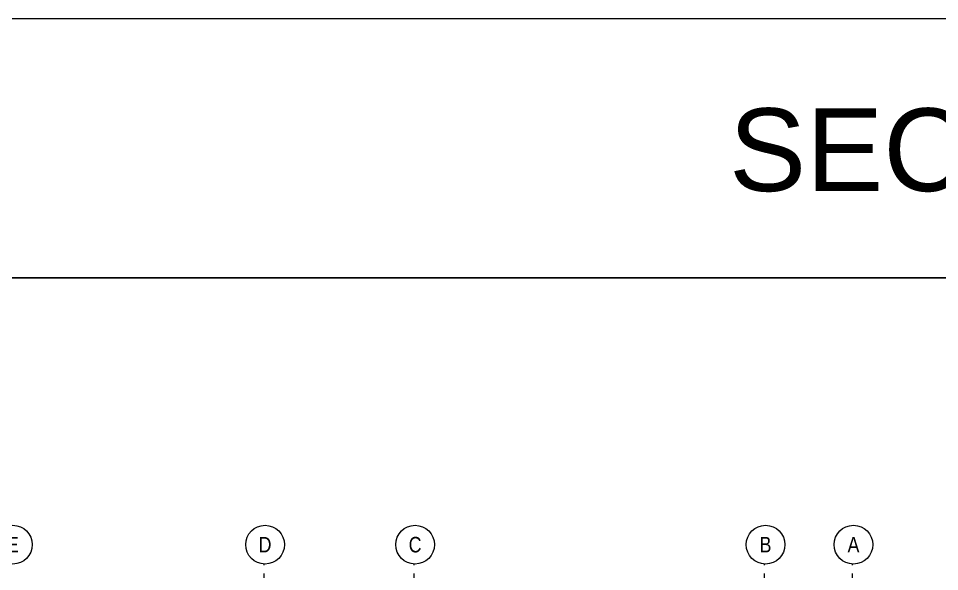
# Model space of a CAD drawing. Header units: millimetres. Extents: x -6181 to 191287, y -8583 to 23546.
# Drawn here: x 12840 to 30647, y 10725 to 21425 of the extents above; entities that cross this region are included whole.
import ezdxf
from ezdxf.enums import TextEntityAlignment as Align

# ---------------------------------------------------------------- set-up
doc = ezdxf.new("R2010")
doc.units = ezdxf.units.MM
doc.header["$MEASUREMENT"] = 0
doc.linetypes.add('CENTER2', pattern=[28.575, 19.05, -3.175, 3.175, -3.175])
doc.layers.add('00--ORIGIN', color=6, linetype='Continuous', lineweight=0, plot=False)
doc.layers.add('1735-DT-5BR-SEC_AA$0$00--ORIGIN', color=6, linetype='Continuous', lineweight=0, plot=False)
for name, color, linetype, lineweight in [('03--GRID', 252, 'CENTER2', 5), ('03--GRIDBUBBLE', 8, 'Continuous', 18), ('03--GRIDTEXT', 4, 'Continuous', 40)]:
    doc.layers.add(name, color=color, linetype=linetype, lineweight=lineweight)
doc.styles.add('1735-DT-5BR-SEC_AA$0$SDC-TEXT', font='arial.ttf')
doc.styles.add('Ariel', font='arial.ttf', dxfattribs={"width": 0.8})
doc.styles.add('ROMANS', font='ARIALN.TTF')
doc.styles.add('SDC-TEXT', font='arial.ttf')

# ---------------------------------------------------------------- blocks, each defined once
blk = doc.blocks.new('GRUDH')
at = {"layer": '03--GRIDBUBBLE'}
blk.add_circle((0, 0), 499, dxfattribs=at)
at = {"layer": '03--GRIDTEXT', "style": 'Ariel', "width": 0.8, "flags": 4}
blk.add_attdef('GRID', text='', height=400, dxfattribs=at).set_placement((0, 0), align=Align.MIDDLE_CENTER)
blk = doc.blocks.new('1735-DT-5BR-SEC_AA')
at = {"layer": '1735-DT-5BR-SEC_AA$0$00--ORIGIN', "color": 6}
for points in [[(-6181, 21425), (49490, 21425), (49490, 16408), (-6181, 16408)], [(-6181, 16408), (49490, 16408), (49490, -8583), (-6181, -8583)]]:
    blk.add_lwpolyline(points, close=True, dxfattribs=at)
at = {"layer": '1735-DT-5BR-SEC_AA$0$00--ORIGIN', "color": 6, "insert": (40236, 19685), "char_height": 1600, "width": 28774.3, "attachment_point": 3, "style": '1735-DT-5BR-SEC_AA$0$SDC-TEXT'}
blk.add_mtext('SECTION-AA', dxfattribs=at)

msp = doc.modelspace()

# ---------------------------------------------------------------- block references
at = {"layer": '03--GRIDBUBBLE'}
ref = msp.add_blockref('GRUDH', (12732.5, 11245.6), dxfattribs=dict(at, xscale=0.75, yscale=0.75, zscale=0.75, rotation=267.345885247266))
ref.add_attrib('GRID', 'E', dxfattribs={"layer": '03--GRIDTEXT', "height": 300, "style": 'ROMANS'}).set_placement((12732.5, 11245.6), align=Align.MIDDLE_CENTER)
ref = msp.add_blockref('GRUDH', (17607.5, 11245.6), dxfattribs=dict(at, xscale=0.75, yscale=0.75, zscale=0.75, rotation=267.345885247266))
ref.add_attrib('GRID', 'D', dxfattribs={"layer": '03--GRIDTEXT', "height": 300, "style": 'ROMANS'}).set_placement((17607.5, 11245.6), align=Align.MIDDLE_CENTER)
ref = msp.add_blockref('GRUDH', (20507.5, 11245.6), dxfattribs=dict(at, xscale=0.75, yscale=0.75, zscale=0.75, rotation=267.345885247266))
ref.add_attrib('GRID', 'C', dxfattribs={"layer": '03--GRIDTEXT', "height": 300, "style": 'ROMANS'}).set_placement((20507.5, 11245.6), align=Align.MIDDLE_CENTER)
ref = msp.add_blockref('GRUDH', (27282.5, 11245.6), dxfattribs=dict(at, xscale=0.75, yscale=0.75, zscale=0.75, rotation=267.345885247266))
ref.add_attrib('GRID', 'B', dxfattribs={"layer": '03--GRIDTEXT', "height": 300, "style": 'ROMANS'}).set_placement((27282.5, 11245.6), align=Align.MIDDLE_CENTER)
ref = msp.add_blockref('GRUDH', (28982.5, 11245.6), dxfattribs=dict(at, xscale=0.75, yscale=0.75, zscale=0.75, rotation=267.345885247266))
ref.add_attrib('GRID', 'A', dxfattribs={"layer": '03--GRIDTEXT', "height": 300, "style": 'ROMANS'}).set_placement((28982.5, 11245.6), align=Align.MIDDLE_CENTER)

# ---------------------------------------------------------------- texts
at = {"layer": '00--ORIGIN', "color": 6, "insert": (40236.5, 19684.7), "char_height": 1600, "width": 28774.304, "attachment_point": 3, "style": 'SDC-TEXT'}
msp.add_mtext('SECTION-AA', dxfattribs=at)

# ---------------------------------------------------------------- next in the draw order: block references
msp.add_blockref('1735-DT-5BR-SEC_AA', (0, 0))

# ---------------------------------------------------------------- next in the draw order: linework, layer by layer
at = {"layer": '03--GRID', "ltscale": 50}
for p, q in [((17590.2, -1694), (17590.2, 10871.4)), ((20490.2, -1694), (20490.2, 10871.4)), ((27265.2, -1694), (27265.2, 10871.4)), ((28965.2, -1694), (28965.2, 10871.4))]:
    msp.add_line(p, q, dxfattribs=at)

doc.saveas('drawing.dxf')
